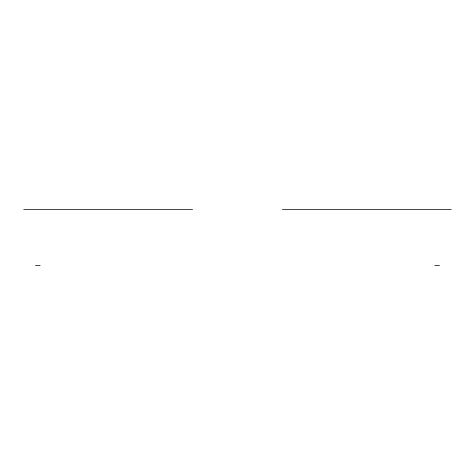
<?xml version="1.0" encoding="UTF-8"?>
<svg xmlns="http://www.w3.org/2000/svg" width="475" height="475" viewBox="0 0 475 475"><rect width="100%" height="100%" fill="white"/><g stroke="black" fill="none" stroke-linecap="round" stroke-linejoin="round"><path stroke-width="0.71" d="M23.75 209.362L192.589 209.362M282.411 209.362L451.25 209.362M35.483 265.638L40.161 265.638M434.839 265.638L439.517 265.638"/></g></svg>
